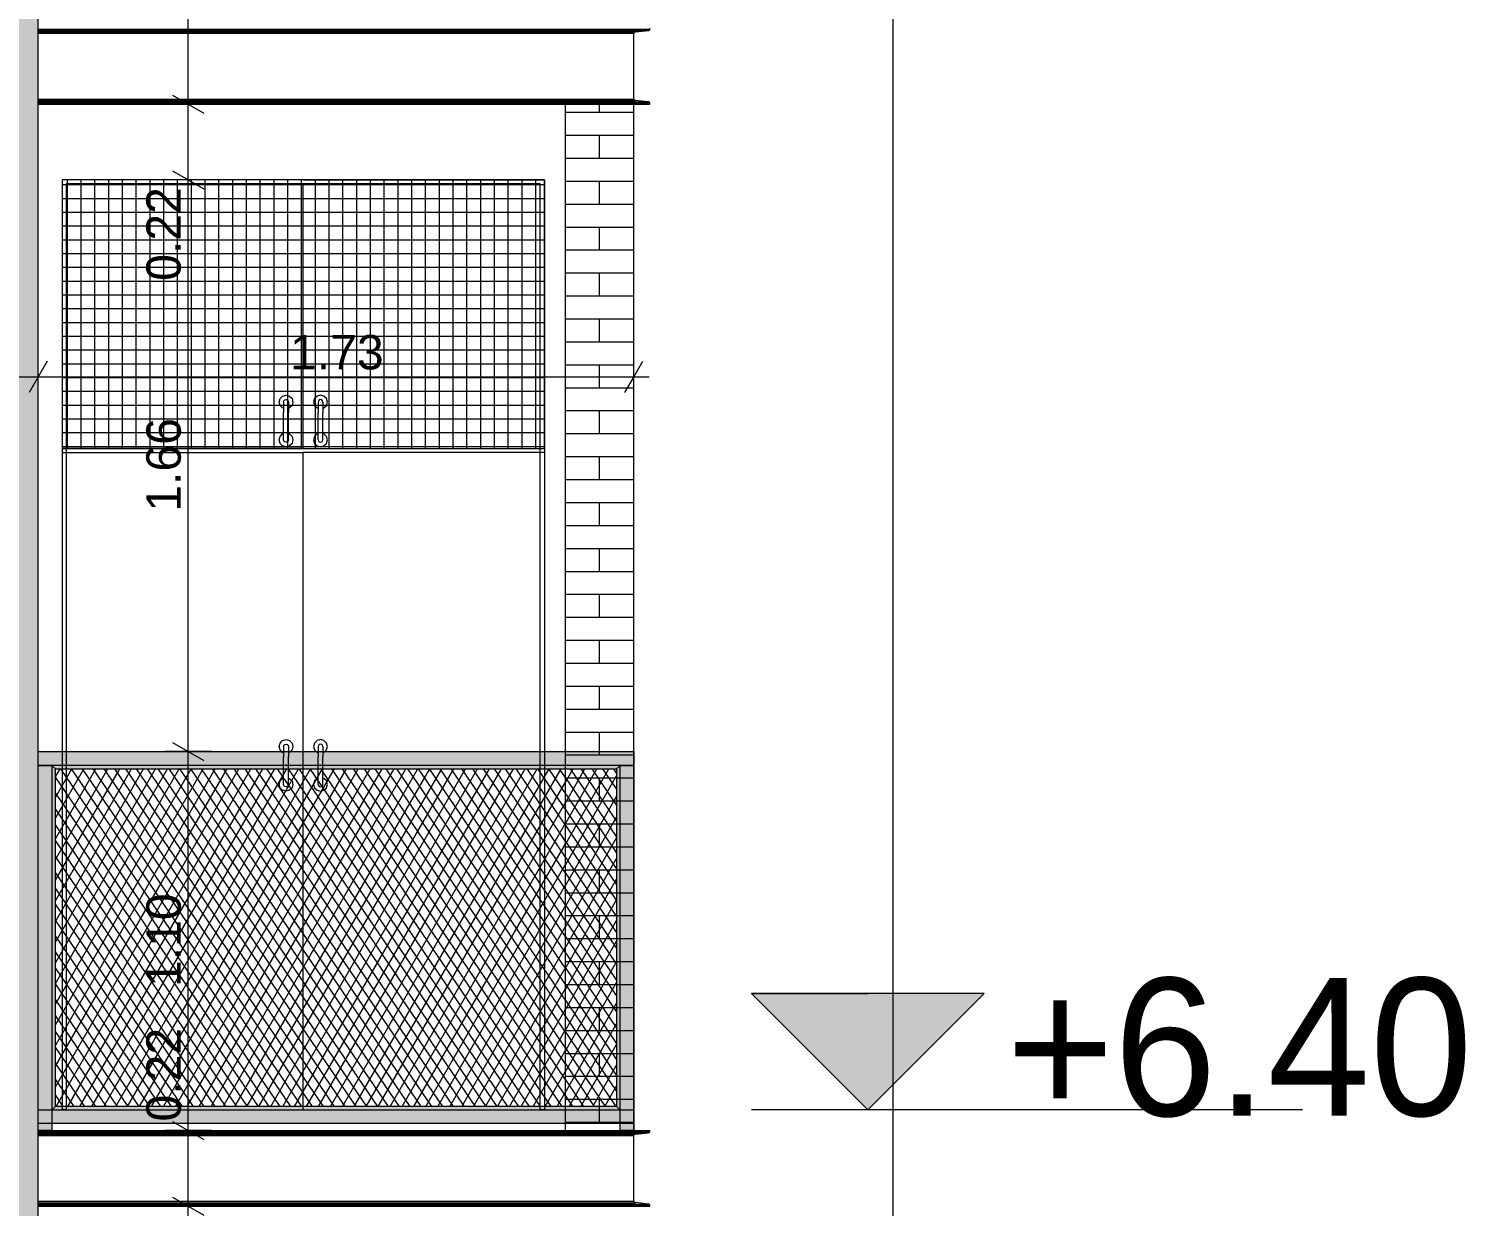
# Model space of a CAD drawing. Header units: millimetres. Extents: x 475206255 to 476720147, y 4620882299 to 4621447368.
# Drawn here: x 475391943 to 475396115, y 4621089827 to 4621093246 of the extents above; entities that cross this region are included whole.
import ezdxf

# ---------------------------------------------------------------- set-up
doc = ezdxf.new("R2010")
doc.units = ezdxf.units.MM
doc.header["$MEASUREMENT"] = 0
doc.set_wipeout_variables(frame=1)
doc.linetypes.add('Wipeout_Contour', pattern=[1000, 0, -1000])
for name, color, linetype, lineweight in [('0_Pen_No__1_Pen_No__250', 7, 'Continuous', 0), ('0_Pen_No__250_Pen_No__142', 142, 'Continuous', 0), ('Dimensioning - General_Pen_No__142', 142, 'Continuous', 0), ('New_2D Drafting - General_Pen_No__250', 7, 'Continuous', 0), ('New_2D Drafting - General_Pen_No__30_Pen_No__9_Pen_No__9_Pen_No__253', 252, 'Continuous', 0), ('New_2D Drafting - General_Pen_No__30_Pen_No__9_Pen_No__9_Pen_No__255', 255, 'Continuous', 0), ('New_2D Drafting - General_Pen_No__30_Pen_No__9_Pen_No__9_Pen_No__7', 7, 'Continuous', 0), ('New_2D Drafting - General_Pen_No__4', 7, 'Continuous', 0), ('New_2D Drafting - General_Pen_No__7', 7, 'Continuous', 0), ('New_reg_nak_Pen_No__7', 7, 'Continuous', 0), ('New_Structural - Bearing_Pen_No__1', 1, 'Continuous', 0), ('New_Structural - Bearing_Pen_No__250', 7, 'Continuous', 0), ('Structural - Bearing_Pen_No__7', 7, 'Continuous', 0), ('zoma_Pen_No__1_Pen_No__142', 142, 'Continuous', 0)]:
    doc.layers.add(name, color=color, linetype=linetype, lineweight=lineweight)
doc.layers.add('Dimensioning - General', color=7, linetype='Continuous')
doc.layers.add('New_2D Drafting - General_Pen_No__30_Pen_No__9_Pen_No__9', color=7, linetype='Continuous')
doc.layers.add('New_2D Drafting - General_Pen_No__254', color=7, linetype='Continuous', lineweight=0, true_color=0xcccccc)
doc.layers.add('New_2D Drafting - General_Pen_No__30_Pen_No__9_Pen_No__9_Pen_No__254', color=7, linetype='Continuous', lineweight=0, true_color=0xcccccc)
doc.styles.add('GENERATED_STYLE_2', font='arial.ttf')
doc.styles.add('GENERATED_STYLE_4', font='ACADMTAV.TTF')
doc.dimstyles.new('GENERATED_STYLE__1', dxfattribs={"dimtxt": 100, "dimasz": 68.640772, "dimexe": 0.18, "dimexo": 0.0625, "dimgap": 0, "dimtad": 1, "dimlfac": 0.001, "dimzin": 0, "dimdsep": 46, "dimtxsty": 'GENERATED_STYLE_2', "dimblk": 'ARROWHEAD_2', "dimblk1": 'ARROWHEAD_2', "dimblk2": 'ARROWHEAD_2', "dimcen": 0.09, "dimse1": 1, "dimse2": 1, "dimclrd": 142, "dimclre": 142, "dimclrt": 142, "dimadec": 0, "dimazin": 0, "dimtfac": 1, "dimtdec": 4, "dimtmove": 0, "dimatfit": 3, "dimfxl": 1, "dimtolj": 1, "dimtzin": 0, "dimarcsym": 0})
doc.dimstyles.new('GENERATED_STYLE__18', dxfattribs={"dimtxt": 100, "dimasz": 68.640772, "dimexe": 0.18, "dimexo": 0.0625, "dimgap": 0, "dimtad": 1, "dimtih": 1, "dimtoh": 1, "dimlfac": 0.001, "dimzin": 0, "dimdsep": 46, "dimtxsty": 'GENERATED_STYLE_2', "dimblk": 'ARROWHEAD_2', "dimblk1": 'ARROWHEAD_2', "dimblk2": 'ARROWHEAD_2', "dimcen": 0.09, "dimse1": 1, "dimse2": 1, "dimclrd": 142, "dimclre": 142, "dimclrt": 142, "dimadec": 0, "dimazin": 0, "dimtfac": 1, "dimtdec": 4, "dimtmove": 0, "dimatfit": 3, "dimfxl": 1, "dimtolj": 1, "dimtzin": 0, "dimarcsym": 0})

# ---------------------------------------------------------------- blocks, each defined once
blk = doc.blocks.new('*D2054', base_point=(475826095.8, 4621095193.2))
at = {"layer": 'Dimensioning - General_Pen_No__142', "color": 142, "linetype": 'Continuous', "lineweight": 0, "transparency": 16777216}
for p, q in [((475388000.1, 4621085685.7), (475388000.1, 4621085821.2)), ((475391970.9, 4621085685.7), (475391970.9, 4621085821.2)), ((475388026.2, 4621085798.6), (475387974.1, 4621085708.3)), ((475391944.8, 4621085708.3), (475391997, 4621085798.6)), ((475388000.1, 4621085753.4), (475391970.9, 4621085753.4)), ((475391970.9, 4621085753.4), (475392015.1, 4621085753.4))]:
    blk.add_line(p, q, dxfattribs=at)
at = {"layer": 'Dimensioning - General_Pen_No__142', "color": 142, "lineweight": 0, "transparency": 16777216, "insert": (475389852.1, 4621085773.4), "char_height": 100, "attachment_point": 7, "style": 'GENERATED_STYLE_2'}
blk.add_mtext('\\A1;{\\pql;\\fArial|b0|i0|c204|p0;\\W1.000000;3.97}', dxfattribs=at)
blk = doc.blocks.new('ARROWHEAD_2')
at = {"color": 0, "linetype": 'Continuous', "lineweight": 0}
for p, q in [((-0.378, -0.655), (0.378, 0.655)), ((0, 0), (-1, 0))]:
    blk.add_line(p, q, dxfattribs=at)
blk = doc.blocks.new('*D2073', base_point=(475826095.8, 4621095193.2))
at = {"layer": 'Dimensioning - General_Pen_No__142', "color": 142, "linetype": 'Continuous', "lineweight": 0, "transparency": 16777216}
for p, q in [((475392361.2, 4621089853.1), (475392451.5, 4621089801)), ((475392474.1, 4621089827), (475392338.6, 4621089827)), ((475392406.3, 4621089607.1), (475392406.3, 4621089827)), ((475392474.1, 4621089607.1), (475392338.6, 4621089607.1)), ((475392361.2, 4621089633.1), (475392451.5, 4621089581))]:
    blk.add_line(p, q, dxfattribs=at)
blk = doc.blocks.new('*D2074', base_point=(475826095.8, 4621095193.2))
at = {"layer": 'Dimensioning - General_Pen_No__142', "color": 142, "linetype": 'Continuous', "lineweight": 0, "transparency": 16777216}
for p, q in [((475392361.2, 4621090073.1), (475392451.5, 4621090021)), ((475392474.1, 4621090047), (475392338.6, 4621090047)), ((475392406.3, 4621089827), (475392406.3, 4621090047)), ((475392361.2, 4621089853.1), (475392451.5, 4621089801)), ((475392474.1, 4621089827), (475392338.6, 4621089827))]:
    blk.add_line(p, q, dxfattribs=at)
blk = doc.blocks.new('*D2075', base_point=(475826095.8, 4621095193.2))
at = {"layer": 'Dimensioning - General_Pen_No__142', "color": 142, "linetype": 'Continuous', "lineweight": 0, "transparency": 16777216}
for p, q in [((475392474.1, 4621091147.1), (475392338.6, 4621091147.1)), ((475392361.2, 4621091173.1), (475392451.5, 4621091121)), ((475392406.3, 4621090047), (475392406.3, 4621091147.1)), ((475392361.2, 4621090073.1), (475392451.5, 4621090021)), ((475392474.1, 4621090047), (475392338.6, 4621090047))]:
    blk.add_line(p, q, dxfattribs=at)
at = {"layer": 'Dimensioning - General_Pen_No__142', "color": 142, "lineweight": 0, "transparency": 16777216, "char_height": 100, "attachment_point": 7, "rotation": 90, "style": 'GENERATED_STYLE_2'}
for s, insert in [('\\A1;{\\pql;\\fArial|b0|i0|c204|p0;\\W1.000000;1.10}', (475392386.3, 4621090463.6)), ('\\A1;{\\pql;\\fArial|b0|i0|c204|p0;\\W1.000000;0.22}', (475392386.3, 4621090073.2))]:
    blk.add_mtext(s, dxfattribs=dict(at, insert=insert))
blk = doc.blocks.new('*D2076', base_point=(475826095.8, 4621095193.2))
at = {"layer": 'Dimensioning - General_Pen_No__142', "color": 142, "linetype": 'Continuous', "lineweight": 0, "transparency": 16777216}
for p, q in [((475392361.2, 4621092833.1), (475392451.5, 4621092781)), ((475392474.1, 4621092807.1), (475392338.6, 4621092807.1)), ((475392406.3, 4621091147.1), (475392406.3, 4621092807.1)), ((475392474.1, 4621091147.1), (475392338.6, 4621091147.1)), ((475392361.2, 4621091173.1), (475392451.5, 4621091121))]:
    blk.add_line(p, q, dxfattribs=at)
at = {"layer": 'Dimensioning - General_Pen_No__142', "color": 142, "lineweight": 0, "transparency": 16777216, "char_height": 100, "attachment_point": 7, "rotation": 90, "style": 'GENERATED_STYLE_2'}
for s, insert in [('\\A1;{\\pql;\\fArial|b0|i0|c204|p0;\\W1.000000;0.22}', (475392386.3, 4621092514)), ('\\A1;{\\pql;\\fArial|b0|i0|c204|p0;\\W1.000000;1.66}', (475392386.3, 4621091843.6))]:
    blk.add_mtext(s, dxfattribs=dict(at, insert=insert))
blk = doc.blocks.new('*D2077', base_point=(475826095.8, 4621095193.2))
at = {"layer": 'Dimensioning - General_Pen_No__142', "color": 142, "linetype": 'Continuous', "lineweight": 0, "transparency": 16777216}
for p, q in [((475392474.1, 4621093027), (475392338.6, 4621093027)), ((475392361.2, 4621093053.1), (475392451.5, 4621093001)), ((475392406.3, 4621092807.1), (475392406.3, 4621093027)), ((475392361.2, 4621092833.1), (475392451.5, 4621092781)), ((475392474.1, 4621092807.1), (475392338.6, 4621092807.1))]:
    blk.add_line(p, q, dxfattribs=at)
blk = doc.blocks.new('*D2078', base_point=(475826095.8, 4621095193.2))
at = {"layer": 'Dimensioning - General_Pen_No__142', "color": 142, "linetype": 'Continuous', "lineweight": 0, "transparency": 16777216}
for p, q in [((475392361.2, 4621094373.1), (475392451.5, 4621094321)), ((475392474.1, 4621094347.1), (475392338.6, 4621094347.1)), ((475392406.3, 4621093027), (475392406.3, 4621094347.1)), ((475392474.1, 4621093027), (475392338.6, 4621093027)), ((475392361.2, 4621093053.1), (475392451.5, 4621093001))]:
    blk.add_line(p, q, dxfattribs=at)
at = {"layer": 'Dimensioning - General_Pen_No__142', "color": 142, "lineweight": 0, "transparency": 16777216, "insert": (475392386.3, 4621093553.6), "char_height": 100, "attachment_point": 7, "rotation": 90, "style": 'GENERATED_STYLE_2'}
blk.add_mtext('\\A1;{\\pql;\\fArial|b0|i0|c204|p0;\\W1.000000;1.32}', dxfattribs=at)
blk = doc.blocks.new('*D2238', base_point=(475826095.8, 4621095193.2))
at = {"layer": 'Dimensioning - General_Pen_No__142', "color": 142, "linetype": 'Continuous', "lineweight": 0, "transparency": 16777216}
for p, q in [((475388026.2, 4621092280.4), (475387974.1, 4621092190.1)), ((475388000.1, 4621092167.5), (475388000.1, 4621092303)), ((475391997, 4621092280.4), (475391944.8, 4621092190.1)), ((475391970.9, 4621092167.5), (475391970.9, 4621092303)), ((475388000.1, 4621092235.3), (475391970.9, 4621092235.3))]:
    blk.add_line(p, q, dxfattribs=at)
at = {"layer": 'Dimensioning - General_Pen_No__142', "color": 142, "lineweight": 0, "transparency": 16777216, "insert": (475389852.1, 4621092255.3), "char_height": 100, "attachment_point": 7, "style": 'GENERATED_STYLE_2'}
blk.add_mtext('\\A1;{\\pql;\\fArial|b0|i0|c204|p0;\\W1.000000;3.97}', dxfattribs=at)
blk = doc.blocks.new('*D2239', base_point=(475826095.8, 4621095193.2))
at = {"layer": 'Dimensioning - General_Pen_No__142', "color": 142, "linetype": 'Continuous', "lineweight": 0, "transparency": 16777216}
for p, q in [((475391997, 4621092280.4), (475391944.8, 4621092190.1)), ((475391970.9, 4621092167.5), (475391970.9, 4621092303)), ((475393674.5, 4621092190.1), (475393726.7, 4621092280.4)), ((475393700.6, 4621092167.5), (475393700.6, 4621092303)), ((475391970.9, 4621092235.3), (475393700.6, 4621092235.3)), ((475393700.6, 4621092235.3), (475393744.8, 4621092235.3))]:
    blk.add_line(p, q, dxfattribs=at)
at = {"layer": 'Dimensioning - General_Pen_No__142', "color": 142, "lineweight": 0, "transparency": 16777216, "insert": (475392702.3, 4621092255.3), "char_height": 100, "attachment_point": 7, "style": 'GENERATED_STYLE_2'}
blk.add_mtext('\\A1;{\\pql;\\fArial|b0|i0|c204|p0;\\W1.000000;1.73}', dxfattribs=at)

msp = doc.modelspace()

# ---------------------------------------------------------------- hatches: boundary and pattern name
at = {"layer": '0_Pen_No__250_Pen_No__142', "linetype": 'Continuous', "lineweight": 0}
msp.add_hatch(color=142, dxfattribs=at).paths.add_polyline_path([(475394379.834, 4621090106.78), (475394717.362, 4621090444.473), (475394042.14, 4621090444.309)])
at = {"layer": 'New_2D Drafting - General_Pen_No__254', "linetype": 'Continuous', "lineweight": 0, "true_color": 0xcccccc}
h = msp.add_hatch(dxfattribs=at)
h.set_pattern_fill('GRID_100X100', color=254, style=0, pattern_type=2)
h.set_pattern_definition([(0, (475826095.757, 4621095193.19), (0, 40), []), (90, (475826095.757, 4621095193.19), (-40, 0), [])])
h.paths.add_polyline_path([(475392040.591, 4621092027.057), (475393440.591, 4621092027.057), (475393440.591, 4621092807.057), (475392040.591, 4621092807.057)])
at = {"layer": 'New_2D Drafting - General_Pen_No__30_Pen_No__9_Pen_No__9_Pen_No__254', "linetype": 'Continuous', "lineweight": 0, "true_color": 0xcccccc}
h = msp.add_hatch(dxfattribs=at)
h.set_pattern_fill('BRICK___RUNNING_BOND', color=254, style=0, pattern_type=2)
h.set_pattern_definition([(180, (475384300.59, 4621091916.26), (0, 66.64), []), (90, (475384300.6, 4621091916.26), (244.8, 0), [66.64, -66.64]), (90, (475384178.2, 4621091982.9), (244.8, 0), [66.64, -66.64])])
h.paths.add_polyline_path([(475391970.899, 4621083607.048), (475391970.899, 4621096906.641), (475376630.462, 4621096906.638), (475376630.452, 4621083607.048)])
h.paths.add_polyline_path([(475384900.596, 4621086627.05), (475380300.597, 4621086627.05), (475380300.597, 4621086847.05), (475380300.597, 4621089827.05), (475380300.597, 4621090047.084), (475380300.597, 4621096447.05), (475381110.597, 4621096447.05), (475384900.596, 4621096447.05), (475384900.596, 4621096227.05), (475381110.597, 4621096227.05), (475381110.597, 4621093247.084), (475382751.068, 4621093247.084), (475382751.068, 4621093807.044), (475381351.068, 4621093807.044), (475381351.068, 4621095807.044), (475383651.697, 4621095807.044), (475383651.697, 4621093807.044), (475383651.068, 4621093807.044), (475383651.068, 4621093247.084), (475384900.597, 4621093247.084), (475384900.597, 4621093027.05), (475381110.597, 4621093027.05), (475381110.597, 4621090047.084), (475382751.068, 4621090047.084), (475382751.068, 4621090607.044), (475381351.068, 4621090607.044), (475381351.068, 4621092607.044), (475383651.068, 4621092607.044), (475383651.068, 4621090047.084), (475384900.597, 4621090047.084), (475384900.597, 4621089827.05), (475381110.597, 4621089827.05), (475381110.597, 4621086847.05), (475382751.068, 4621086847.05), (475382751.068, 4621087407.044), (475381351.068, 4621087407.044), (475381351.068, 4621089407.044), (475382751.068, 4621089407.044), (475383651.068, 4621089407.044), (475383651.068, 4621086847.05), (475384900.596, 4621086847.05)], flags=0)
h.paths.add_polyline_path([(475383500.456, 4621084607.045), (475381900.456, 4621084607.045), (475381900.456, 4621086207.044), (475383500.456, 4621086207.044)], flags=0)
h.paths.add_polyline_path([(475388000.135, 4621094207.044), (475388000.135, 4621095807.045), (475387100.135, 4621095807.045), (475387100.135, 4621094207.044)], flags=0)
h.paths.add_polyline_path([(475387100.135, 4621089407.044), (475388000.135, 4621089407.044), (475388000.135, 4621087807.044), (475387100.135, 4621087807.044)], flags=0)
h.paths.add_polyline_path([(475387100.135, 4621092607.044), (475388000.135, 4621092607.044), (475388000.135, 4621091007.044), (475387100.135, 4621091007.044)], flags=0)
h.paths.add_polyline_path([(475385700.901, 4621084607.044), (475387300.901, 4621084607.044), (475387300.901, 4621086207.044), (475385700.901, 4621086207.044)], flags=0)
at = {"layer": 'New_2D Drafting - General_Pen_No__30_Pen_No__9_Pen_No__9_Pen_No__255', "linetype": 'Continuous', "lineweight": 0}
for points in [[(475392010.906, 4621090047.057), (475391970.899, 4621090047.057), (475391970.899, 4621091107.058), (475392010.906, 4621091107.058)], [(475392010.906, 4621090107.057), (475392020.906, 4621090117.057), (475392020.906, 4621091097.058), (475392010.906, 4621091107.058)]]:
    msp.add_hatch(color=255, dxfattribs=at).paths.add_polyline_path(points)

# ---------------------------------------------------------------- linework, layer by layer
at = {"layer": '0_Pen_No__1_Pen_No__250', "color": 7, "linetype": 'Continuous', "lineweight": 0, "flags": 128}
for points in [[(475394379.834, 4621090106.78), (475394042.14, 4621090444.309), (475394379.751, 4621090444.391)], [(475394379.834, 4621090106.78), (475394717.362, 4621090444.473), (475394379.751, 4621090444.391)], [(475395642.223, 4621090107.088), (475394042.223, 4621090106.697)]]:
    msp.add_lwpolyline(points, dxfattribs=at)
at = {"layer": '0_Pen_No__250_Pen_No__142', "color": 142, "linetype": 'Continuous', "lineweight": 0, "flags": 128}
msp.add_lwpolyline([(475394379.834, 4621090106.78), (475394717.362, 4621090444.473), (475394042.14, 4621090444.309)], close=True, dxfattribs=at)
at = {"layer": 'New_2D Drafting - General_Pen_No__250', "color": 7, "linetype": 'Continuous', "lineweight": 0, "flags": 128}
msp.add_lwpolyline([(475392040.591, 4621092027.057), (475393440.591, 4621092027.057), (475393440.591, 4621092807.057), (475392040.591, 4621092807.057)], close=True, dxfattribs=at)
at = {"layer": 'New_2D Drafting - General_Pen_No__30_Pen_No__9_Pen_No__9_Pen_No__7', "color": 7, "linetype": 'Continuous', "lineweight": 0, "flags": 128}
for points in [[(475391970.899, 4621083607.048), (475391970.899, 4621096906.641), (475376630.462, 4621096906.638), (475376630.452, 4621083607.048)], [(475392010.906, 4621090047.057), (475391970.899, 4621090047.057), (475391970.899, 4621091107.058), (475392010.906, 4621091107.058)], [(475392010.906, 4621090107.057), (475392020.906, 4621090117.057), (475392020.906, 4621091097.058), (475392010.906, 4621091107.058)]]:
    msp.add_lwpolyline(points, close=True, dxfattribs=at)
at = {"layer": 'New_reg_nak_Pen_No__7', "color": 7, "linetype": 'Continuous', "lineweight": 0}
msp.add_line((475393700.849, 4621089827.057), (475393747.175, 4621089827.057), dxfattribs=at)
at = {"layer": 'New_Structural - Bearing_Pen_No__1', "color": 1, "linetype": 'Continuous', "lineweight": 0}
msp.add_line((475394452.354, 4621101491.2), (475394452.354, 4621074759.874), dxfattribs=at)
at = {"layer": 'New_Structural - Bearing_Pen_No__250', "color": 7, "linetype": 'Continuous', "lineweight": 0}
for p, q in [((475392740.591, 4621092807.057), (475392040.591, 4621092807.057)), ((475392040.591, 4621092807.057), (475392040.591, 4621092027.057)), ((475393428.591, 4621092795.057), (475392052.591, 4621092795.057)), ((475392052.591, 4621092795.057), (475392052.591, 4621092027.057)), ((475392740.591, 4621092807.057), (475393440.591, 4621092807.057)), ((475392740.591, 4621092027.057), (475392740.591, 4621092795.057)), ((475393428.591, 4621092027.057), (475393428.591, 4621092795.057)), ((475393440.591, 4621092807.057), (475393440.591, 4621092027.057)), ((475392670.591, 4621092162.057), (475392673.271, 4621092172.057)), ((475392673.271, 4621092152.057), (475392670.591, 4621092162.057)), ((475392673.271, 4621092172.057), (475392680.591, 4621092179.377)), ((475392680.591, 4621092144.736), (475392673.271, 4621092152.057)), ((475392680.591, 4621092179.377), (475392690.591, 4621092182.057)), ((475392683.591, 4621092162.057), (475392684.529, 4621092165.557)), ((475392683.591, 4621092162.057), (475392683.591, 4621092158.038)), ((475392683.591, 4621092158.038), (475392683.591, 4621092147.057)), ((475392683.591, 4621092147.057), (475392683.591, 4621092132.057)), ((475392684.529, 4621092165.557), (475392687.091, 4621092168.119)), ((475392687.091, 4621092168.119), (475392690.591, 4621092169.057)), ((475392690.591, 4621092182.057), (475392700.591, 4621092179.377)), ((475392690.591, 4621092169.057), (475392694.091, 4621092168.119)), ((475392694.091, 4621092168.119), (475392696.653, 4621092165.557)), ((475392696.653, 4621092165.557), (475392697.591, 4621092162.057)), ((475392697.591, 4621092162.057), (475392697.591, 4621092158.038)), ((475392697.591, 4621092158.038), (475392697.591, 4621092147.057)), ((475392697.591, 4621092147.057), (475392697.591, 4621092132.057)), ((475392700.591, 4621092179.377), (475392707.912, 4621092172.057)), ((475392707.912, 4621092152.057), (475392700.591, 4621092144.736)), ((475392707.912, 4621092172.057), (475392710.591, 4621092162.057)), ((475392710.591, 4621092162.057), (475392707.912, 4621092152.057)), ((475392773.271, 4621092172.057), (475392770.591, 4621092162.057)), ((475392770.591, 4621092162.057), (475392773.271, 4621092152.057)), ((475392780.591, 4621092179.377), (475392773.271, 4621092172.057)), ((475392773.271, 4621092152.057), (475392780.591, 4621092144.736)), ((475392790.591, 4621092182.057), (475392780.591, 4621092179.377)), ((475392784.529, 4621092165.557), (475392783.591, 4621092162.057)), ((475392783.591, 4621092162.057), (475392783.591, 4621092158.038)), ((475392783.591, 4621092158.038), (475392783.591, 4621092147.057)), ((475392783.591, 4621092147.057), (475392783.591, 4621092132.057)), ((475392787.091, 4621092168.119), (475392784.529, 4621092165.557)), ((475392790.591, 4621092169.057), (475392787.091, 4621092168.119)), ((475392800.591, 4621092179.377), (475392790.591, 4621092182.057)), ((475392794.091, 4621092168.119), (475392790.591, 4621092169.057)), ((475392796.653, 4621092165.557), (475392794.091, 4621092168.119)), ((475392797.591, 4621092162.057), (475392796.653, 4621092165.557)), ((475392797.591, 4621092162.057), (475392797.591, 4621092158.038)), ((475392797.591, 4621092158.038), (475392797.591, 4621092147.057)), ((475392797.591, 4621092147.057), (475392797.591, 4621092132.057)), ((475392807.912, 4621092172.057), (475392800.591, 4621092179.377)), ((475392800.591, 4621092144.736), (475392807.912, 4621092152.057)), ((475392810.591, 4621092162.057), (475392807.912, 4621092172.057)), ((475392807.912, 4621092152.057), (475392810.591, 4621092162.057)), ((475392683.591, 4621092143.932), (475392680.591, 4621092144.736)), ((475392683.591, 4621092082.057), (475392683.591, 4621092132.057)), ((475392700.591, 4621092144.736), (475392697.591, 4621092143.932)), ((475392697.591, 4621092082.057), (475392697.591, 4621092132.057)), ((475392780.591, 4621092144.736), (475392783.591, 4621092143.932)), ((475392783.591, 4621092082.057), (475392783.591, 4621092132.057)), ((475392797.591, 4621092143.932), (475392800.591, 4621092144.736)), ((475392797.591, 4621092082.057), (475392797.591, 4621092132.057)), ((475392673.271, 4621092062.057), (475392680.591, 4621092069.377)), ((475392680.591, 4621092069.377), (475392683.591, 4621092070.181)), ((475392683.591, 4621092067.057), (475392683.591, 4621092082.057)), ((475392683.591, 4621092056.076), (475392683.591, 4621092067.057)), ((475392697.591, 4621092067.057), (475392697.591, 4621092082.057)), ((475392697.591, 4621092070.181), (475392700.591, 4621092069.377)), ((475392697.591, 4621092056.076), (475392697.591, 4621092067.057)), ((475392700.591, 4621092069.377), (475392707.912, 4621092062.057)), ((475392780.591, 4621092069.377), (475392773.271, 4621092062.057)), ((475392783.591, 4621092070.181), (475392780.591, 4621092069.377)), ((475392783.591, 4621092067.057), (475392783.591, 4621092082.057)), ((475392783.591, 4621092056.076), (475392783.591, 4621092067.057)), ((475392797.591, 4621092067.057), (475392797.591, 4621092082.057)), ((475392800.591, 4621092069.377), (475392797.591, 4621092070.181)), ((475392797.591, 4621092056.076), (475392797.591, 4621092067.057)), ((475392807.912, 4621092062.057), (475392800.591, 4621092069.377)), ((475392740.591, 4621092027.057), (475392040.591, 4621092027.057)), ((475392040.591, 4621092027.057), (475392040.591, 4621090107.057)), ((475392052.591, 4621092027.057), (475392040.591, 4621092027.057)), ((475392052.591, 4621092027.057), (475392052.591, 4621090107.057)), ((475392670.591, 4621092052.057), (475392673.271, 4621092062.057)), ((475392673.271, 4621092042.057), (475392670.591, 4621092052.057)), ((475392680.591, 4621092034.736), (475392673.271, 4621092042.057)), ((475392690.591, 4621092032.057), (475392680.591, 4621092034.736)), ((475392683.591, 4621092052.057), (475392683.591, 4621092056.076)), ((475392684.529, 4621092048.557), (475392683.591, 4621092052.057)), ((475392687.091, 4621092045.995), (475392684.529, 4621092048.557)), ((475392690.591, 4621092045.057), (475392687.091, 4621092045.995)), ((475392694.091, 4621092045.995), (475392690.591, 4621092045.057)), ((475392700.591, 4621092034.736), (475392690.591, 4621092032.057)), ((475392696.653, 4621092048.557), (475392694.091, 4621092045.995)), ((475392697.591, 4621092052.057), (475392696.653, 4621092048.557)), ((475392697.591, 4621092052.057), (475392697.591, 4621092056.076)), ((475392707.912, 4621092042.057), (475392700.591, 4621092034.736)), ((475392707.912, 4621092062.057), (475392710.591, 4621092052.057)), ((475392710.591, 4621092052.057), (475392707.912, 4621092042.057)), ((475392740.591, 4621092027.057), (475393440.591, 4621092027.057)), ((475392773.271, 4621092062.057), (475392770.591, 4621092052.057)), ((475392770.591, 4621092052.057), (475392773.271, 4621092042.057)), ((475392773.271, 4621092042.057), (475392780.591, 4621092034.736)), ((475392780.591, 4621092034.736), (475392790.591, 4621092032.057)), ((475392783.591, 4621092052.057), (475392783.591, 4621092056.076)), ((475392783.591, 4621092052.057), (475392784.529, 4621092048.557)), ((475392784.529, 4621092048.557), (475392787.091, 4621092045.995)), ((475392787.091, 4621092045.995), (475392790.591, 4621092045.057)), ((475392790.591, 4621092045.057), (475392794.091, 4621092045.995)), ((475392790.591, 4621092032.057), (475392800.591, 4621092034.736)), ((475392794.091, 4621092045.995), (475392796.653, 4621092048.557)), ((475392796.653, 4621092048.557), (475392797.591, 4621092052.057)), ((475392797.591, 4621092052.057), (475392797.591, 4621092056.076)), ((475392800.591, 4621092034.736), (475392807.912, 4621092042.057)), ((475392810.591, 4621092052.057), (475392807.912, 4621092062.057)), ((475392807.912, 4621092042.057), (475392810.591, 4621092052.057)), ((475393428.591, 4621090107.057), (475393428.591, 4621092027.057)), ((475393440.591, 4621092027.057), (475393440.591, 4621090107.057)), ((475392040.591, 4621092015.057), (475392740.591, 4621092015.057)), ((475392740.591, 4621090107.057), (475392740.591, 4621092015.057)), ((475393440.591, 4621092015.057), (475392740.591, 4621092015.057)), ((475392670.591, 4621091162.057), (475392673.271, 4621091172.057)), ((475392673.271, 4621091152.057), (475392670.591, 4621091162.057)), ((475392673.271, 4621091172.057), (475392680.591, 4621091179.377)), ((475392680.591, 4621091144.736), (475392673.271, 4621091152.057)), ((475392680.591, 4621091179.377), (475392690.591, 4621091182.057)), ((475392683.591, 4621091162.057), (475392684.529, 4621091165.557)), ((475392683.591, 4621091162.057), (475392683.591, 4621091158.038)), ((475392683.591, 4621091158.038), (475392683.591, 4621091147.057)), ((475392683.591, 4621091147.057), (475392683.591, 4621091132.057)), ((475392684.529, 4621091165.557), (475392687.091, 4621091168.119)), ((475392687.091, 4621091168.119), (475392690.591, 4621091169.057)), ((475392690.591, 4621091182.057), (475392700.591, 4621091179.377)), ((475392690.591, 4621091169.057), (475392694.091, 4621091168.119)), ((475392694.091, 4621091168.119), (475392696.653, 4621091165.557)), ((475392696.653, 4621091165.557), (475392697.591, 4621091162.057)), ((475392697.591, 4621091162.057), (475392697.591, 4621091158.038)), ((475392697.591, 4621091158.038), (475392697.591, 4621091147.057)), ((475392697.591, 4621091147.057), (475392697.591, 4621091132.057)), ((475392700.591, 4621091179.377), (475392707.912, 4621091172.057)), ((475392707.912, 4621091152.057), (475392700.591, 4621091144.736)), ((475392707.912, 4621091172.057), (475392710.591, 4621091162.057)), ((475392710.591, 4621091162.057), (475392707.912, 4621091152.057)), ((475392773.271, 4621091172.057), (475392770.591, 4621091162.057)), ((475392770.591, 4621091162.057), (475392773.271, 4621091152.057)), ((475392780.591, 4621091179.377), (475392773.271, 4621091172.057)), ((475392773.271, 4621091152.057), (475392780.591, 4621091144.736)), ((475392790.591, 4621091182.057), (475392780.591, 4621091179.377)), ((475392784.529, 4621091165.557), (475392783.591, 4621091162.057)), ((475392783.591, 4621091162.057), (475392783.591, 4621091158.038)), ((475392783.591, 4621091158.038), (475392783.591, 4621091147.057)), ((475392783.591, 4621091147.057), (475392783.591, 4621091132.057)), ((475392787.091, 4621091168.119), (475392784.529, 4621091165.557)), ((475392790.591, 4621091169.057), (475392787.091, 4621091168.119)), ((475392800.591, 4621091179.377), (475392790.591, 4621091182.057)), ((475392794.091, 4621091168.119), (475392790.591, 4621091169.057)), ((475392796.653, 4621091165.557), (475392794.091, 4621091168.119)), ((475392797.591, 4621091162.057), (475392796.653, 4621091165.557)), ((475392797.591, 4621091162.057), (475392797.591, 4621091158.038)), ((475392797.591, 4621091158.038), (475392797.591, 4621091147.057)), ((475392797.591, 4621091147.057), (475392797.591, 4621091132.057)), ((475392807.912, 4621091172.057), (475392800.591, 4621091179.377)), ((475392800.591, 4621091144.736), (475392807.912, 4621091152.057)), ((475392810.591, 4621091162.057), (475392807.912, 4621091172.057)), ((475392807.912, 4621091152.057), (475392810.591, 4621091162.057)), ((475392683.591, 4621091143.932), (475392680.591, 4621091144.736)), ((475392683.591, 4621091082.057), (475392683.591, 4621091132.057)), ((475392700.591, 4621091144.736), (475392697.591, 4621091143.932)), ((475392697.591, 4621091082.057), (475392697.591, 4621091132.057)), ((475392780.591, 4621091144.736), (475392783.591, 4621091143.932)), ((475392783.591, 4621091082.057), (475392783.591, 4621091132.057)), ((475392797.591, 4621091143.932), (475392800.591, 4621091144.736)), ((475392797.591, 4621091082.057), (475392797.591, 4621091132.057)), ((475392670.591, 4621091052.057), (475392673.271, 4621091062.057)), ((475392673.271, 4621091062.057), (475392680.591, 4621091069.377)), ((475392680.591, 4621091069.377), (475392683.591, 4621091070.181)), ((475392683.591, 4621091067.057), (475392683.591, 4621091082.057)), ((475392683.591, 4621091056.076), (475392683.591, 4621091067.057)), ((475392697.591, 4621091067.057), (475392697.591, 4621091082.057)), ((475392697.591, 4621091070.181), (475392700.591, 4621091069.377)), ((475392697.591, 4621091056.076), (475392697.591, 4621091067.057)), ((475392700.591, 4621091069.377), (475392707.912, 4621091062.057)), ((475392707.912, 4621091062.057), (475392710.591, 4621091052.057)), ((475392773.271, 4621091062.057), (475392770.591, 4621091052.057)), ((475392780.591, 4621091069.377), (475392773.271, 4621091062.057)), ((475392783.591, 4621091070.181), (475392780.591, 4621091069.377)), ((475392783.591, 4621091067.057), (475392783.591, 4621091082.057)), ((475392783.591, 4621091056.076), (475392783.591, 4621091067.057)), ((475392797.591, 4621091067.057), (475392797.591, 4621091082.057)), ((475392800.591, 4621091069.377), (475392797.591, 4621091070.181)), ((475392797.591, 4621091056.076), (475392797.591, 4621091067.057)), ((475392807.912, 4621091062.057), (475392800.591, 4621091069.377)), ((475392810.591, 4621091052.057), (475392807.912, 4621091062.057)), ((475392673.271, 4621091042.057), (475392670.591, 4621091052.057)), ((475392680.591, 4621091034.736), (475392673.271, 4621091042.057)), ((475392690.591, 4621091032.057), (475392680.591, 4621091034.736)), ((475392683.591, 4621091052.057), (475392683.591, 4621091056.076)), ((475392684.529, 4621091048.557), (475392683.591, 4621091052.057)), ((475392687.091, 4621091045.995), (475392684.529, 4621091048.557)), ((475392690.591, 4621091045.057), (475392687.091, 4621091045.995)), ((475392694.091, 4621091045.995), (475392690.591, 4621091045.057)), ((475392700.591, 4621091034.736), (475392690.591, 4621091032.057)), ((475392696.653, 4621091048.557), (475392694.091, 4621091045.995)), ((475392697.591, 4621091052.057), (475392696.653, 4621091048.557)), ((475392697.591, 4621091052.057), (475392697.591, 4621091056.076)), ((475392707.912, 4621091042.057), (475392700.591, 4621091034.736)), ((475392710.591, 4621091052.057), (475392707.912, 4621091042.057)), ((475392770.591, 4621091052.057), (475392773.271, 4621091042.057)), ((475392773.271, 4621091042.057), (475392780.591, 4621091034.736)), ((475392780.591, 4621091034.736), (475392790.591, 4621091032.057)), ((475392783.591, 4621091052.057), (475392783.591, 4621091056.076)), ((475392783.591, 4621091052.057), (475392784.529, 4621091048.557)), ((475392784.529, 4621091048.557), (475392787.091, 4621091045.995)), ((475392787.091, 4621091045.995), (475392790.591, 4621091045.057)), ((475392790.591, 4621091045.057), (475392794.091, 4621091045.995)), ((475392790.591, 4621091032.057), (475392800.591, 4621091034.736)), ((475392794.091, 4621091045.995), (475392796.653, 4621091048.557)), ((475392796.653, 4621091048.557), (475392797.591, 4621091052.057)), ((475392797.591, 4621091052.057), (475392797.591, 4621091056.076)), ((475392800.591, 4621091034.736), (475392807.912, 4621091042.057)), ((475392807.912, 4621091042.057), (475392810.591, 4621091052.057)), ((475392052.591, 4621090107.057), (475392040.591, 4621090107.057)), ((475393440.591, 4621090107.057), (475393428.591, 4621090107.057))]:
    msp.add_line(p, q, dxfattribs=at)
at = {"layer": 'Structural - Bearing_Pen_No__7', "color": 7, "linetype": 'Continuous', "lineweight": 0}
for p, q in [((475391970.899, 4621093244.562), (475393747.175, 4621093244.562)), ((475391970.899, 4621093240.607), (475393742.712, 4621093240.607)), ((475391970.899, 4621093236.617), (475393705.311, 4621093236.617)), ((475391970.899, 4621093232.662), (475393700.849, 4621093232.662)), ((475393700.849, 4621093232.732), (475393701.248, 4621093234.263)), ((475393701.248, 4621093234.263), (475393702.386, 4621093235.561)), ((475393702.386, 4621093235.561), (475393704.089, 4621093236.428)), ((475393704.089, 4621093236.428), (475393705.311, 4621093236.687)), ((475393705.311, 4621093236.687), (475393742.712, 4621093240.677)), ((475393742.712, 4621093240.677), (475393743.934, 4621093240.937)), ((475393743.934, 4621093240.937), (475393745.637, 4621093241.804)), ((475393745.637, 4621093241.804), (475393746.775, 4621093243.102)), ((475393746.775, 4621093243.102), (475393747.175, 4621093244.632)), ((475393747.175, 4621093244.632), (475393747.175, 4621093247.127)), ((475393743.934, 4621093033.318), (475393742.712, 4621093033.577)), ((475393745.637, 4621093032.451), (475393743.934, 4621093033.318)), ((475393746.775, 4621093031.153), (475393745.637, 4621093032.451)), ((475393747.175, 4621093029.622), (475393746.775, 4621093031.153)), ((475393747.175, 4621093027.127), (475393747.175, 4621093029.622)), ((475393742.712, 4621090040.677), (475393743.934, 4621090040.937)), ((475393743.934, 4621090040.937), (475393745.637, 4621090041.804)), ((475393745.637, 4621090041.804), (475393746.775, 4621090043.102)), ((475393746.775, 4621090043.102), (475393747.175, 4621090044.632)), ((475393747.175, 4621090044.632), (475393747.175, 4621090047.127)), ((475391970.901, 4621089841.452), (475393700.849, 4621089841.452)), ((475391970.901, 4621089837.497), (475393705.311, 4621089837.497)), ((475391970.901, 4621089833.507), (475393742.712, 4621089833.507)), ((475391970.901, 4621089829.552), (475393747.175, 4621089829.552)), ((475391970.901, 4621089827.057), (475393747.175, 4621089827.057)), ((475393701.248, 4621089839.992), (475393700.849, 4621089841.522)), ((475393702.386, 4621089838.694), (475393701.248, 4621089839.992)), ((475393704.089, 4621089837.827), (475393702.386, 4621089838.694)), ((475393705.311, 4621089837.567), (475393704.089, 4621089837.827)), ((475393742.712, 4621089833.577), (475393705.311, 4621089837.567)), ((475393743.934, 4621089833.318), (475393742.712, 4621089833.577)), ((475393745.637, 4621089832.451), (475393743.934, 4621089833.318)), ((475393746.775, 4621089831.153), (475393745.637, 4621089832.451)), ((475393747.175, 4621089829.622), (475393746.775, 4621089831.153)), ((475393747.175, 4621089827.127), (475393747.175, 4621089829.622))]:
    msp.add_line(p, q, dxfattribs=at)

# ---------------------------------------------------------------- texts
at = {"layer": 'zoma_Pen_No__1_Pen_No__142', "color": 142, "linetype": 'Continuous', "lineweight": 0, "insert": (475394782.148, 4621090083.832), "char_height": 400, "attachment_point": 7, "rotation": 0.013987, "style": 'GENERATED_STYLE_4'}
msp.add_mtext('\\A1;{\\pql;\\fAcadMtavr|b0|i0|c0|p0;\\W1.000000;+\\fAcadMtavr|b0|i0|c0|p0;\\W1.000000;6\\fAcadMtavr|b0|i0|c0|p0;\\W1.000000;.40}', dxfattribs=at)

# ---------------------------------------------------------------- dimensions: what is measured, and where the dimension line sits
at = {"layer": 'Dimensioning - General', "color": 142, "linetype": 'Continuous', "lineweight": 0}
for base, p1, p2, picture, middle in [((475391970.899, 4621085753.437), (475388000.135, 4621096637.234), (475391970.899, 4621096982.809), '*D2054', (475389981.515, 4621085823.437)), ((475391970.899, 4621092235.252), (475388000.135, 4621092649.929), (475391970.899, 4621092995.504), '*D2238', (475389981.515, 4621092305.252))]:
    dim = msp.add_linear_dim(base=base, p1=p1, p2=p2, dimstyle='GENERATED_STYLE__18', dxfattribs=at)
    dim.commit()
    dim.dimension.update_dxf_attribs({"geometry": picture, "text_midpoint": middle, "dimtype": 160})
for base, p1, p2, picture, middle in [((475392406.35, 4621094347.077), (475384946.922, 4621093027.05), (475384900.597, 4621094347.077), '*D2078', (475392336.35, 4621093683.062)), ((475392406.35, 4621093027.05), (475392040.591, 4621092807.057), (475384946.922, 4621093027.05), '*D2077', (475392336.35, 4621092643.493)), ((475392406.35, 4621092807.057), (475384900.597, 4621091147.077), (475392040.591, 4621092807.057), '*D2076', (475392336.35, 4621091973.065)), ((475392406.35, 4621091147.077), (475384946.922, 4621090047.05), (475384900.597, 4621091147.077), '*D2075', (475392336.35, 4621090593.062)), ((475392406.35, 4621090047.05), (475384946.922, 4621089827.05), (475384946.922, 4621090047.05), '*D2074', (475392336.35, 4621090202.61)), ((475392406.35, 4621089827.05), (475393440.591, 4621089607.057), (475384946.922, 4621089827.05), '*D2073', (475392336.35, 4621089443.493))]:
    dim = msp.add_linear_dim(base=base, p1=p1, p2=p2, angle=90, dimstyle='GENERATED_STYLE__1', dxfattribs=at)
    dim.commit()
    dim.dimension.update_dxf_attribs({"geometry": picture, "text_midpoint": middle, "dimtype": 160, "text_rotation": 90})

# ---------------------------------------------------------------- wipeouts: each hides what was drawn before it
at = {"color": 254, "linetype": 'Wipeout_Contour', "lineweight": 0, "ltscale": 18581920705.5858}
msp.add_wipeout([(475393700.591, 4621093027.046), (475393500.591, 4621093027.046), (475393500.591, 4621090047.057), (475393700.591, 4621090047.057)], dxfattribs=at).dxf.layer = 'New_2D Drafting - General_Pen_No__30_Pen_No__9_Pen_No__9'

# ---------------------------------------------------------------- next in the draw order: hatches: boundary and pattern name
at = {"layer": 'New_2D Drafting - General_Pen_No__30_Pen_No__9_Pen_No__9_Pen_No__253', "linetype": 'Continuous', "lineweight": 0}
h = msp.add_hatch(dxfattribs=at)
h.set_pattern_fill('BRICK___RUNNING_BOND', color=252, style=0, pattern_type=2)
h.set_pattern_definition([(180, (475393600.59, 4621091537.08), (0, 66.64), []), (90, (475393600.6, 4621091537.08), (244.8, 0), [66.64, -66.64]), (90, (475393478.2, 4621091603.72), (244.8, 0), [66.64, -66.64])])
h.paths.add_polyline_path([(475393700.591, 4621093027.046), (475393500.591, 4621093027.046), (475393500.591, 4621090047.057), (475393700.591, 4621090047.057)])
at = {"layer": 'New_2D Drafting - General_Pen_No__30_Pen_No__9_Pen_No__9_Pen_No__255', "linetype": 'Continuous', "lineweight": 0}
for points in [[(475393700.591, 4621091147.058), (475393700.591, 4621091107.058), (475391970.899, 4621091107.058), (475391970.899, 4621091147.058)], [(475393650.585, 4621091097.058), (475393660.585, 4621091107.058), (475392010.906, 4621091107.058), (475392020.906, 4621091097.058)], [(475393650.585, 4621090117.057), (475393660.585, 4621090107.057), (475393660.585, 4621091107.058), (475393650.585, 4621091097.058)], [(475393700.591, 4621090047.057), (475393660.585, 4621090047.057), (475393660.585, 4621091107.058), (475393700.591, 4621091107.058)], [(475393700.591, 4621090107.057), (475393700.591, 4621090067.057), (475391970.899, 4621090067.057), (475391970.899, 4621090107.057)], [(475393660.585, 4621090107.057), (475393650.585, 4621090117.057), (475392020.906, 4621090117.057), (475392010.906, 4621090107.057)]]:
    msp.add_hatch(color=255, dxfattribs=at).paths.add_polyline_path(points)
at = {"layer": 'New_2D Drafting - General_Pen_No__7', "linetype": 'Continuous', "lineweight": 0}
h = msp.add_hatch(dxfattribs=at)
h.set_pattern_fill('BATT_INSULATION', style=0, pattern_type=2)
h.set_pattern_definition([(60, (475826095.757, 4621095193.19), (-25.9807621, 15), []), (124.306619, (475826095.757, 4621095193.19), (23.8156986, 11.25), [])])
h.paths.add_polyline_path([(475392020.906, 4621091097.058), (475393650.585, 4621091097.058), (475393650.585, 4621090117.057), (475392020.906, 4621090117.057)])

# ---------------------------------------------------------------- next in the draw order: linework, layer by layer
at = {"layer": 'New_2D Drafting - General_Pen_No__30_Pen_No__9_Pen_No__9_Pen_No__7', "color": 7, "linetype": 'Continuous', "lineweight": 0, "flags": 128}
for points in [[(475393700.591, 4621093027.046), (475393500.591, 4621093027.046), (475393500.591, 4621090047.057), (475393700.591, 4621090047.057)], [(475393700.591, 4621091147.058), (475393700.591, 4621091107.058), (475391970.899, 4621091107.058), (475391970.899, 4621091147.058)], [(475393650.585, 4621091097.058), (475393660.585, 4621091107.058), (475392010.906, 4621091107.058), (475392020.906, 4621091097.058)], [(475393650.585, 4621090117.057), (475393660.585, 4621090107.057), (475393660.585, 4621091107.058), (475393650.585, 4621091097.058)], [(475393700.591, 4621090047.057), (475393660.585, 4621090047.057), (475393660.585, 4621091107.058), (475393700.591, 4621091107.058)], [(475393700.591, 4621090107.057), (475393700.591, 4621090067.057), (475391970.899, 4621090067.057), (475391970.899, 4621090107.057)], [(475393660.585, 4621090107.057), (475393650.585, 4621090117.057), (475392020.906, 4621090117.057), (475392010.906, 4621090107.057)]]:
    msp.add_lwpolyline(points, close=True, dxfattribs=at)
at = {"layer": 'New_2D Drafting - General_Pen_No__4', "color": 7, "linetype": 'Continuous', "lineweight": 0, "flags": 128}
msp.add_lwpolyline([(475392020.906, 4621091097.058), (475393650.585, 4621091097.058), (475393650.585, 4621090117.057), (475392020.906, 4621090117.057)], close=True, dxfattribs=at)
at = {"layer": 'New_reg_nak_Pen_No__7', "color": 7, "linetype": 'Continuous', "lineweight": 0}
for p, q in [((475393700.849, 4621093027.057), (475393747.175, 4621093027.057)), ((475393700.849, 4621090047.057), (475393747.175, 4621090047.057))]:
    msp.add_line(p, q, dxfattribs=at)
at = {"layer": 'Structural - Bearing_Pen_No__7', "color": 7, "linetype": 'Continuous', "lineweight": 0}
for p, q in [((475393700.849, 4621093041.522), (475393700.849, 4621093232.732)), ((475391970.901, 4621093041.452), (475393700.849, 4621093041.452)), ((475391970.901, 4621093037.497), (475393705.311, 4621093037.497)), ((475391970.901, 4621093033.507), (475393742.712, 4621093033.507)), ((475391970.901, 4621093029.552), (475393747.175, 4621093029.552)), ((475391970.901, 4621093027.057), (475393747.175, 4621093027.057)), ((475393701.248, 4621093039.992), (475393700.849, 4621093041.522)), ((475393702.386, 4621093038.694), (475393701.248, 4621093039.992)), ((475393704.089, 4621093037.827), (475393702.386, 4621093038.694)), ((475393705.311, 4621093037.567), (475393704.089, 4621093037.827)), ((475393742.712, 4621093033.577), (475393705.311, 4621093037.567)), ((475391970.899, 4621090047.057), (475393747.175, 4621090047.057)), ((475391970.899, 4621090044.562), (475393747.175, 4621090044.562)), ((475391970.899, 4621090040.607), (475393742.712, 4621090040.607)), ((475391970.899, 4621090036.617), (475393705.311, 4621090036.617)), ((475391970.899, 4621090032.662), (475393700.849, 4621090032.662)), ((475393700.849, 4621090032.732), (475393701.248, 4621090034.263)), ((475393700.849, 4621089841.522), (475393700.849, 4621090032.732)), ((475393701.248, 4621090034.263), (475393702.386, 4621090035.561)), ((475393702.386, 4621090035.561), (475393704.089, 4621090036.428)), ((475393704.089, 4621090036.428), (475393705.311, 4621090036.687)), ((475393705.311, 4621090036.687), (475393742.712, 4621090040.677))]:
    msp.add_line(p, q, dxfattribs=at)

# ---------------------------------------------------------------- next in the draw order: dimensions: what is measured, and where the dimension line sits
at = {"layer": 'Dimensioning - General', "color": 142, "linetype": 'Continuous', "lineweight": 0}
dim = msp.add_linear_dim(base=(475393700.591, 4621092235.252), p1=(475391970.899, 4621092995.504), p2=(475393700.591, 4621092978.441), dimstyle='GENERATED_STYLE__18', dxfattribs=at)
dim.commit()
dim.dimension.update_dxf_attribs({"geometry": '*D2239', "text_midpoint": (475392831.743, 4621092305.252), "dimtype": 160})

doc.saveas('drawing.dxf')
